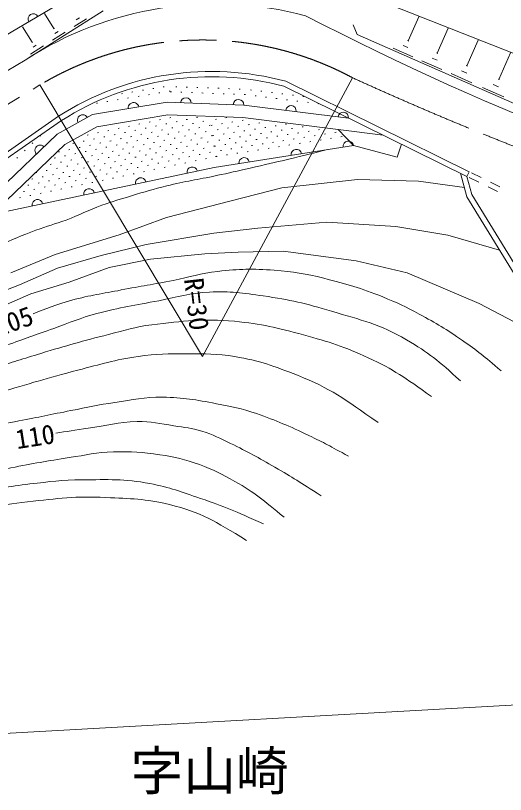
# Model space of a CAD drawing. Units: millimetres, scale not verified. Extents: x 40000 to 680000, y 20000 to 380000.
# Drawn here: x 173199 to 219633, y 244994 to 318835 of the extents above; entities that cross this region are included whole.
import ezdxf
from ezdxf.enums import TextEntityAlignment as Align

# ---------------------------------------------------------------- set-up
doc = ezdxf.new("R2010")
doc.units = ezdxf.units.MM
doc.header["$LTSCALE"] = 1000
doc.linetypes.add('CHAIN', pattern=[18.5, 12, -1.5, 3.5, -1.5])
for name, color, linetype, lineweight in [('M-BGD', 7, 'Continuous', 13), ('M-BMK', 2, 'CHAIN', 13), ('M-STR-HTXT', 7, 'Continuous', 13)]:
    doc.layers.add(name, color=color, linetype=linetype, lineweight=lineweight)
doc.styles.add('ＭＳ ゴシック', font='')
doc.styles.get('ＭＳ ゴシック').set_extended_font_data('MS Gothic')

msp = doc.modelspace()

# ---------------------------------------------------------------- linework, layer by layer
at = {"layer": 'M-BGD'}
for p, q in [((154651, 306515), (179610, 321311)), ((227204, 312571), (208723, 319845)), ((181488, 319289), (174097, 314617)), ((176841, 317602), (175944, 319021)), ((178739, 317788), (179917, 318533)), ((178957, 318421), (179252, 318607)), ((210408, 316449), (211410, 318724)), ((174771, 316319), (173848, 317779)), ((176803, 317578), (176879, 317626)), ((205593, 317027), (205212, 317952)), ((213166, 315274), (214202, 317626)), ((176695, 316496), (177902, 317259)), ((176919, 317145), (177221, 317335)), ((223939, 308947), (205593, 317027)), ((174733, 316294), (174810, 316343)), ((174851, 315850), (175160, 316045)), ((210465, 316423), (210350, 316474)), ((215980, 314075), (217051, 316506)), ((174622, 315186), (175859, 315968)), ((210843, 314933), (208996, 315747)), ((210395, 315793), (209933, 315996)), ((135491, 291496), (174097, 314617)), ((213153, 314598), (212677, 314807)), ((213226, 315247), (213107, 315300)), ((218996, 312789), (220102, 315300)), ((213615, 313712), (211711, 314551)), ((216042, 314048), (215919, 314102)), ((216443, 312467), (214482, 313330)), ((215966, 313379), (215476, 313595)), ((205141, 312939), (190924, 286521)), ((198813, 312604), (216189, 304036)), ((219059, 312761), (218933, 312816)), ((175510, 312258), (190924, 286521)), ((185315, 311764), (185217, 311748)), ((186302, 311927), (186203, 311910)), ((187289, 312089), (187190, 312073)), ((187863, 311677), (187765, 311661)), ((188485, 312083), (188385, 312086)), ((189484, 312047), (189384, 312051)), ((190484, 312012), (190384, 312015)), ((191483, 311976), (191383, 311980)), ((192483, 311941), (192383, 311944)), ((193482, 311905), (193382, 311909)), ((194481, 311870), (194381, 311873)), ((195565, 311777), (195466, 311790)), ((196557, 311653), (196458, 311666)), ((198635, 312134), (215968, 303588)), ((219472, 311133), (217453, 312022)), ((218981, 312072), (218477, 312294)), ((183342, 311439), (183243, 311423)), ((183917, 311027), (183818, 311011)), ((184329, 311602), (184230, 311585)), ((184903, 311190), (184805, 311173)), ((185890, 311352), (185791, 311336)), ((186877, 311514), (186778, 311498)), ((187968, 311601), (187868, 311604)), ((188967, 311565), (188867, 311569)), ((189966, 311530), (189866, 311533)), ((190966, 311494), (190866, 311498)), ((191965, 311459), (191865, 311462)), ((192964, 311423), (192865, 311427)), ((193964, 311388), (193864, 311391)), ((194963, 311352), (194863, 311356)), ((195007, 311343), (194908, 311356)), ((195999, 311219), (195900, 311231)), ((196992, 311095), (196892, 311107)), ((197550, 311529), (197451, 311541)), ((197984, 310971), (197885, 310983)), ((198542, 311405), (198443, 311417)), ((199534, 311281), (199435, 311293)), ((200527, 311157), (200427, 311169)), ((187566, 310614), (180506, 309452)), ((180956, 310540), (180858, 310524)), ((181943, 310702), (181844, 310686)), ((182930, 310865), (182831, 310848)), ((194841, 310356), (187566, 310614)), ((204756, 309116), (194841, 310356)), ((198976, 310847), (198877, 310859)), ((199968, 310723), (199869, 310735)), ((200961, 310599), (200861, 310611)), ((201953, 310475), (201854, 310487)), ((180506, 309452), (177149, 307601)), ((187643, 309411), (180905, 308302)), ((194745, 309159), (187643, 309411)), ((164928, 300733), (177283, 309298)), ((165207, 300319), (177560, 308882)), ((185955, 308764), (185857, 308744)), ((186933, 308971), (186835, 308950)), ((187912, 309177), (187814, 309156)), ((188504, 308791), (188406, 308770)), ((189482, 308997), (189385, 308976)), ((190461, 309203), (190363, 309182)), ((191053, 308817), (190955, 308796)), ((192239, 309012), (192140, 308997)), ((193226, 309169), (193127, 309153)), ((193798, 308753), (193700, 308738)), ((194786, 308910), (194687, 308894)), ((208042, 307496), (194745, 309159)), ((180905, 308302), (177865, 306626)), ((182040, 307940), (181943, 307919)), ((183019, 308146), (182921, 308125)), ((183998, 308352), (183900, 308331)), ((184590, 307966), (184492, 307945)), ((184976, 308558), (184878, 308538)), ((185568, 308172), (185471, 308151)), ((186547, 308378), (186449, 308358)), ((187139, 307992), (187041, 307971)), ((187525, 308584), (187428, 308564)), ((188118, 308198), (188020, 308178)), ((189096, 308404), (188998, 308384)), ((189689, 308018), (189591, 307998)), ((190075, 308610), (189977, 308590)), ((190667, 308224), (190569, 308204)), ((191646, 308430), (191548, 308410)), ((191823, 308440), (191724, 308425)), ((192395, 308025), (192296, 308009)), ((192811, 308597), (192712, 308581)), ((193383, 308181), (193284, 308166)), ((194371, 308338), (194272, 308322)), ((194943, 307922), (194844, 307907)), ((195358, 308495), (195259, 308479)), ((195930, 308079), (195832, 308063)), ((196346, 308651), (196247, 308636)), ((196918, 308236), (196819, 308220)), ((197906, 308392), (197807, 308377)), ((198478, 307977), (198379, 307961)), ((198893, 308549), (198795, 308533)), ((199465, 308133), (199367, 308118)), ((200453, 308290), (200354, 308274)), ((202013, 308031), (201914, 308016)), ((203793, 308027), (205240, 306518)), ((177149, 307601), (171211, 301926)), ((175559, 307465), (175487, 307396)), ((180083, 307528), (179986, 307507)), ((181062, 307734), (180964, 307713)), ((181654, 307347), (181556, 307327)), ((182633, 307554), (182535, 307533)), ((183611, 307760), (183513, 307739)), ((184204, 307374), (184106, 307353)), ((185182, 307580), (185084, 307559)), ((185775, 307194), (185677, 307173)), ((186161, 307786), (186063, 307765)), ((186753, 307400), (186655, 307379)), ((187732, 307606), (187634, 307585)), ((188324, 307220), (188226, 307199)), ((188710, 307812), (188612, 307791)), ((189302, 307426), (189205, 307405)), ((190281, 307632), (190183, 307611)), ((190873, 307246), (190775, 307225)), ((191259, 307838), (191162, 307817)), ((191852, 307452), (191754, 307431)), ((191980, 307453), (191881, 307437)), ((192967, 307609), (192869, 307594)), ((193539, 307194), (193441, 307178)), ((193955, 307766), (193856, 307750)), ((194527, 307350), (194428, 307335)), ((195515, 307507), (195416, 307491)), ((196502, 307664), (196404, 307648)), ((197075, 307248), (196976, 307232)), ((197490, 307820), (197391, 307805)), ((198062, 307405), (197963, 307389)), ((199050, 307561), (198951, 307546)), ((200038, 307718), (199939, 307702)), ((200610, 307302), (200511, 307287)), ((201025, 307875), (200926, 307859)), ((201597, 307459), (201499, 307443)), ((202585, 307616), (202486, 307600)), ((203157, 307200), (203058, 307185)), ((203573, 307772), (203474, 307757)), ((204145, 307357), (204046, 307341)), ((177865, 306626), (171550, 300589)), ((174836, 306774), (174764, 306705)), ((178719, 306729), (178621, 306708)), ((179697, 306935), (179599, 306915)), ((180290, 306549), (180192, 306528)), ((180676, 307141), (180578, 307121)), ((181268, 306755), (181170, 306735)), ((182247, 306961), (182149, 306941)), ((182839, 306575), (182741, 306554)), ((183225, 307167), (183127, 307147)), ((183817, 306781), (183720, 306761)), ((184796, 306987), (184698, 306967)), ((185388, 306601), (185290, 306581)), ((186367, 306807), (186269, 306787)), ((187345, 307014), (187248, 306993)), ((187938, 306627), (187840, 306607)), ((188916, 306833), (188818, 306813)), ((189509, 306447), (189411, 306427)), ((189895, 307040), (189797, 307019)), ((190487, 306653), (190389, 306633)), ((191466, 306860), (191368, 306839)), ((192058, 306473), (191960, 306453)), ((205240, 306518), (192019, 304421)), ((192136, 306465), (192038, 306449)), ((192552, 307037), (192453, 307021)), ((193124, 306622), (193025, 306606)), ((194112, 306778), (194013, 306763)), ((195099, 306935), (195001, 306919)), ((195671, 306519), (195573, 306504)), ((196087, 307091), (195988, 307076)), ((196659, 306676), (196560, 306660)), ((197647, 306833), (197548, 306817)), ((198634, 306989), (198536, 306974)), ((199207, 306574), (199108, 306558)), ((199622, 307146), (199523, 307130)), ((200194, 306730), (200095, 306715)), ((201182, 306887), (201083, 306871)), ((202170, 307044), (202071, 307028)), ((205240, 306518), (209368, 305406)), ((209368, 305406), (209789, 306635)), ((174113, 306083), (174041, 306014)), ((177354, 305931), (177256, 305910)), ((178333, 306137), (178235, 306116)), ((178925, 305751), (178827, 305730)), ((179311, 306343), (179213, 306322)), ((179903, 305957), (179806, 305936)), ((180882, 306163), (180784, 306142)), ((181474, 305777), (181376, 305756)), ((181860, 306369), (181763, 306348)), ((182453, 305983), (182355, 305962)), ((183431, 306189), (183333, 306168)), ((184024, 305803), (183926, 305782)), ((184410, 306395), (184312, 306374)), ((185002, 306009), (184904, 305988)), ((185981, 306215), (185883, 306194)), ((186573, 305829), (186475, 305808)), ((186959, 306421), (186861, 306401)), ((187552, 306035), (187454, 306014)), ((188530, 306241), (188432, 306221)), ((189122, 305855), (189025, 305834)), ((190101, 306061), (190003, 306040)), ((191079, 306267), (190982, 306247)), ((191672, 305881), (191574, 305860)), ((192708, 306049), (192610, 306034)), ((193696, 306206), (193597, 306190)), ((194268, 305791), (194169, 305775)), ((194684, 306363), (194585, 306347)), ((195256, 305947), (195157, 305931)), ((196244, 306104), (196145, 306088)), ((197231, 306260), (197132, 306245)), ((198219, 306417), (198120, 306401)), ((173391, 305392), (173318, 305323)), ((176968, 305338), (176870, 305318)), ((177946, 305544), (177849, 305524)), ((178539, 305158), (178441, 305138)), ((179517, 305364), (179419, 305344)), ((180110, 304978), (180012, 304958)), ((180496, 305570), (180398, 305550)), ((181088, 305184), (180990, 305164)), ((182067, 305390), (181969, 305370)), ((182659, 305004), (182561, 304984)), ((183045, 305597), (182947, 305576)), ((183637, 305210), (183540, 305190)), ((184616, 305417), (184518, 305396)), ((185208, 305030), (185110, 305010)), ((185594, 305623), (185497, 305602)), ((186187, 305237), (186089, 305216)), ((187165, 305443), (187067, 305422)), ((187758, 305056), (187660, 305036)), ((188144, 305649), (188046, 305628)), ((188736, 305263), (188638, 305242)), ((189715, 305469), (189617, 305448)), ((190307, 305083), (190209, 305062)), ((190693, 305675), (190595, 305654)), ((191286, 305289), (191188, 305268)), ((192264, 305495), (192166, 305474)), ((192293, 305477), (192194, 305462)), ((193281, 305634), (193182, 305618)), ((192019, 304421), (171286, 300053)), ((176582, 304746), (176484, 304725)), ((177174, 304360), (177076, 304339)), ((177560, 304952), (177462, 304931)), ((178153, 304566), (178055, 304545)), ((179131, 304772), (179033, 304751)), ((179723, 304386), (179626, 304365)), ((180702, 304592), (180604, 304571)), ((181680, 304798), (181583, 304777)), ((182273, 304412), (182175, 304391)), ((183251, 304618), (183153, 304597)), ((183844, 304232), (183746, 304211)), ((184230, 304824), (184132, 304804)), ((184822, 304438), (184724, 304417)), ((185801, 304644), (185703, 304624)), ((186393, 304258), (186295, 304237)), ((186779, 304850), (186681, 304830)), ((187371, 304464), (187274, 304444)), ((188350, 304670), (188252, 304650)), ((189329, 304876), (189231, 304856)), ((175217, 303947), (175119, 303927)), ((175809, 303561), (175711, 303541)), ((176195, 304154), (176098, 304133)), ((176788, 303767), (176690, 303747)), ((177766, 303973), (177668, 303953)), ((178359, 303587), (178261, 303567)), ((178745, 304180), (178647, 304159)), ((179337, 303793), (179239, 303773)), ((180316, 304000), (180218, 303979)), ((180908, 303613), (180810, 303593)), ((181294, 304206), (181196, 304185)), ((181887, 303820), (181789, 303799)), ((182865, 304026), (182767, 304005)), ((183457, 303640), (183360, 303619)), ((184436, 303846), (184338, 303825)), ((185414, 304052), (185317, 304031)), ((215367, 303884), (215984, 301660)), ((216189, 304036), (215968, 303588)), ((215968, 303588), (216447, 301861)), ((217324, 303477), (216427, 303919)), ((174445, 302763), (174347, 302742)), ((174831, 303355), (174733, 303334)), ((175423, 302969), (175325, 302948)), ((176402, 303175), (176304, 303154)), ((176994, 302789), (176896, 302768)), ((177380, 303381), (177282, 303361)), ((177972, 302995), (177875, 302974)), ((178951, 303201), (178853, 303181)), ((179543, 302815), (179445, 302794)), ((179930, 303407), (179832, 303387)), ((180522, 303021), (180424, 303000)), ((181500, 303227), (181403, 303207)), ((182479, 303433), (182381, 303413)), ((198428, 302508), (205605, 303289)), ((205605, 303289), (211378, 303133)), ((211378, 303133), (215743, 302529)), ((217103, 303028), (216206, 303471)), ((219118, 302593), (218221, 303035)), ((174058, 302170), (173961, 302150)), ((175037, 302377), (174939, 302356)), ((176015, 302583), (175918, 302562)), ((176608, 302196), (176510, 302176)), ((177586, 302403), (177488, 302382)), ((178565, 302609), (178467, 302588)), ((193631, 301260), (198428, 302508)), ((218897, 302144), (218000, 302586)), ((173672, 301578), (173574, 301557)), ((174651, 301784), (174553, 301764)), ((175629, 301990), (175531, 301970)), ((215984, 301660), (222240, 291427)), ((216447, 301861), (222702, 291630)), ((187507, 299700), (193631, 301260)), ((183021, 298062), (187507, 299700)), ((196174, 298679), (202701, 299236)), ((202701, 299236), (209229, 298834)), ((191998, 298215), (196174, 298679)), ((209229, 298834), (214178, 298030)), ((176936, 296190), (183021, 298062)), ((185563, 297132), (191998, 298215)), ((214178, 298030), (219082, 296592)), ((181325, 296081), (185563, 297132)), ((172763, 294434), (176936, 296190)), ((186003, 295727), (191144, 296245)), ((191144, 296245), (194298, 296418)), ((194298, 296418), (198575, 296505)), ((198575, 296505), (205488, 295597)), ((177180, 294874), (181325, 296081)), ((182072, 294949), (186003, 295727)), ((205488, 295597), (210326, 294431)), ((173560, 293296), (177180, 294874)), ((178270, 293567), (182072, 294949)), ((210326, 294431), (217152, 291536)), ((166693, 290636), (173560, 293296)), ((174641, 292444), (178270, 293567)), ((170666, 290716), (174641, 292444)), ((217152, 291536), (221127, 289463))]:
    msp.add_line(p, q, dxfattribs=at)
for centre, radius, start, end in [((192143, 286716), 33229, 75.08793, 122.89468), ((174879, 318506), 500, 30.65902, 210.65902), ((328801, 566204), 278581, 242.62222, 254.97995), ((191778, 286653), 26887, 74.83354, 122.62491), ((191778, 286653), 26387, 74.93834, 122.60504), ((189337, 310552), 500, 357.96668, 177.96668), ((194334, 310374), 500, 357.96668, 177.96668), ((184381, 310090), 500, 9.34898, 189.34898), ((199299, 309799), 500, 352.87269, 172.87269), ((179566, 308934), 500, 28.86716, 208.86716), ((204260, 309178), 500, 352.87269, 172.87269), ((175530, 306054), 500, 43.70778, 223.70778), ((204746, 306440), 500, 9.01151, 189.01151), ((199808, 305657), 500, 9.01151, 189.01151), ((194869, 304873), 500, 9.01151, 189.01151), ((189950, 303985), 500, 11.89677, 191.89677), ((185058, 302955), 500, 11.89677, 191.89677), ((180165, 301924), 500, 11.89677, 191.89677), ((175273, 300893), 500, 11.89677, 191.89677)]:
    msp.add_arc(centre, radius, start, end, dxfattribs=at)
for points, knots in [([(169118, 295646), (170264, 296302), (170597, 296479), (171572, 296961), (172929, 297631), (173718, 297950), (175134, 298483), (176234, 298897), (176880, 299046), (177983, 299454), (179329, 299952), (180033, 300360), (181383, 300846), (182470, 301238), (183093, 301419), (184200, 301753), (185495, 302144), (186219, 302374), (187534, 302692), (189355, 303132), (190397, 303274), (192229, 303663), (193484, 303929), (194184, 304092), (195435, 304375), (198312, 305026), (199221, 305260), (202780, 306128)], [0, 0, 0, 0, 1, 1, 1, 2, 2, 2, 3, 3, 3, 4, 4, 4, 5, 5, 5, 6, 6, 6, 7, 7, 7, 8, 8, 8, 9, 9, 9, 9]), ([(219222, 285167), (217548, 286581), (217047, 287001), (215553, 288040), (214018, 289107), (213107, 289636), (211467, 290533), (210156, 291250), (209391, 291603), (208005, 292160), (205886, 293012), (204646, 293371), (202431, 293926), (200623, 294379), (199579, 294534), (197722, 294688), (195633, 294861), (194441, 294799), (192356, 294584), (190680, 294411), (189785, 294038), (188132, 293718), (186215, 293348), (185132, 293190), (183215, 292818), (181380, 292462), (180329, 292349), (178530, 291843), (177046, 291425), (176035, 291022), (174877, 290566)], [0, 0, 0, 0, 1, 1, 1, 2, 2, 2, 3, 3, 3, 4, 4, 4, 5, 5, 5, 6, 6, 6, 7, 7, 7, 8, 8, 8, 9, 9, 9, 10, 10, 10, 10]), ([(125768, 250287), (126977, 252126), (127331, 252640), (128210, 254221), (128905, 255471), (129233, 256204), (129884, 257477), (130416, 258519), (130660, 259131), (131240, 260146), (131635, 260835), (131901, 261193), (132326, 261864), (132997, 262925), (133377, 263515), (134044, 264578), (134808, 265794), (135204, 266496), (135989, 267698), (136691, 268773), (137063, 269392), (137843, 270412), (138567, 271357), (138999, 271870), (139833, 272718), (140658, 273557), (141157, 273998), (142095, 274708), (142958, 275362), (143458, 275714), (144401, 276246), (145736, 277000), (146565, 277268), (147974, 277874), (149983, 278739), (151143, 279142), (153175, 279954), (155206, 280767), (156347, 281215), (158376, 282035), (160286, 282806), (161352, 283246), (163260, 284025), (164903, 284695), (165812, 285099), (167466, 285743), (169346, 286476), (170410, 286857), (172305, 287552), (174067, 288199), (175056, 288557), (176827, 289180), (178414, 289738), (179273, 290147), (180898, 290582), (183163, 291189), (184471, 291373), (186777, 291803), (188644, 292151), (189674, 292522), (191571, 292617), (193569, 292718), (194700, 292536), (196681, 292256), (199244, 291892), (200668, 291550), (203148, 290808), (205993, 289957), (207684, 289590), (210249, 288095), (212416, 286832), (213237, 286147), (215359, 284205)], [0, 0, 0, 0, 1, 1, 1, 2, 2, 2, 3, 3, 3, 4, 4, 4, 5, 5, 5, 6, 6, 6, 7, 7, 7, 8, 8, 8, 9, 9, 9, 10, 10, 10, 11, 11, 11, 12, 12, 12, 13, 13, 13, 14, 14, 14, 15, 15, 15, 16, 16, 16, 17, 17, 17, 18, 18, 18, 19, 19, 19, 20, 20, 20, 21, 21, 21, 22, 22, 22, 23, 23, 23, 24, 24, 24, 24]), ([(127872, 250762), (129008, 252361), (129334, 252831), (130166, 254224), (131082, 255757), (131427, 256709), (132294, 258270), (133109, 259739), (133593, 260546), (134463, 261983), (135289, 263348), (135746, 264118), (136632, 265446), (137625, 266935), (138134, 267809), (139260, 269200), (140051, 270177), (140508, 270722), (141429, 271578), (142490, 272563), (143111, 273100), (144308, 273914), (145498, 274723), (146197, 275136), (147478, 275791), (149284, 276714), (150361, 277099), (152234, 277877), (153983, 278603), (154978, 278975), (156739, 279671), (158774, 280475), (159921, 280907), (161954, 281715), (164060, 282552), (165227, 283052), (167335, 283884), (168847, 284481), (169684, 284842), (171215, 285386), (172909, 285988), (173872, 286289), (175595, 286804), (178091, 287551), (179488, 287980), (182019, 288598), (183609, 288986), (184482, 289327), (186108, 289516), (189153, 289869), (190898, 290139), (193950, 289850), (196546, 289604), (197983, 289241), (200500, 288556), (202951, 287890), (204330, 287463), (206632, 286387), (209123, 285223), (210007, 284575), (212639, 282716)], [0, 0, 0, 0, 1, 1, 1, 2, 2, 2, 3, 3, 3, 4, 4, 4, 5, 5, 5, 6, 6, 6, 7, 7, 7, 8, 8, 8, 9, 9, 9, 10, 10, 10, 11, 11, 11, 12, 12, 12, 13, 13, 13, 14, 14, 14, 15, 15, 15, 16, 16, 16, 17, 17, 17, 18, 18, 18, 19, 19, 19, 20, 20, 20, 20]), ([(129441, 250776), (130896, 252543), (131342, 253074), (132390, 254668), (133382, 256178), (133787, 257115), (134690, 258679), (135676, 260386), (136162, 261384), (137226, 263043), (138154, 264491), (138748, 265253), (139762, 266641), (140683, 267902), (141183, 268624), (142180, 269826), (143159, 271005), (143656, 271735), (144834, 272716), (145871, 273578), (146531, 273975), (147724, 274603), (149269, 275416), (150234, 275661), (151853, 276313), (153638, 277033), (154648, 277413), (156453, 278083), (159896, 279361), (161799, 280159), (165300, 281268), (167746, 282043), (169143, 282390), (171610, 283096), (174534, 283932), (176154, 284466), (179101, 285219), (181321, 285786), (182555, 286181), (184821, 286517), (186610, 286782), (187635, 286780), (189443, 286775), (191216, 286770), (192224, 286795), (193973, 286506), (196362, 286112), (197661, 285621), (199912, 284728), (203128, 283453), (204251, 282547), (207562, 280265)], [0, 0, 0, 0, 1, 1, 1, 2, 2, 2, 3, 3, 3, 4, 4, 4, 5, 5, 5, 6, 6, 6, 7, 7, 7, 8, 8, 8, 9, 9, 9, 10, 10, 10, 11, 11, 11, 12, 12, 12, 13, 13, 13, 14, 14, 14, 15, 15, 15, 16, 16, 16, 17, 17, 17, 17]), ([(132073, 250877), (133061, 252144), (133349, 252527), (134071, 253650), (134889, 254922), (135250, 255694), (135947, 257035), (136608, 258306), (136886, 259064), (137538, 260339), (138271, 261773), (138658, 262593), (139496, 263969), (140288, 265271), (140719, 266022), (141698, 267191), (142552, 268210), (143153, 268671), (144145, 269556), (145083, 270393), (145595, 270888), (146633, 271596), (147723, 272338), (148412, 272636), (149610, 273186), (151379, 273999), (152433, 274310), (154260, 274981), (156109, 275660), (157168, 275976), (159032, 276612), (161182, 277346), (162365, 277826), (164538, 278488), (165836, 278884), (166556, 279139), (167882, 279426), (170063, 279899), (171317, 279999), (173511, 280405), (175443, 280763), (176516, 281013), (178446, 281384), (180069, 281696), (180970, 281920), (182606, 282159), (184366, 282417), (185355, 282671), (187133, 282649), (189139, 282623), (190261, 282414), (192231, 282037), (193730, 281750), (194581, 281595), (196024, 281099), (198016, 280413), (199100, 279929), (201000, 279019), (202491, 278305), (202997, 278039), (204752, 277061)], [0, 0, 0, 0, 1, 1, 1, 2, 2, 2, 3, 3, 3, 4, 4, 4, 5, 5, 5, 6, 6, 6, 7, 7, 7, 8, 8, 8, 9, 9, 9, 10, 10, 10, 11, 11, 11, 12, 12, 12, 13, 13, 13, 14, 14, 14, 15, 15, 15, 16, 16, 16, 17, 17, 17, 18, 18, 18, 19, 19, 19, 20, 20, 20, 20]), ([(202153, 273307), (200088, 274640), (199523, 275009), (197783, 276009), (196164, 276940), (195257, 277468), (193572, 278274), (192537, 278769), (191969, 279096), (190870, 279426), (189855, 279731), (189255, 279784), (188208, 279943), (186849, 280148), (186086, 280372), (184712, 280340), (182885, 280296), (181885, 279974), (180076, 279716), (178864, 279543), (177982, 279401), (177024, 279245)], [0, 0, 0, 0, 1, 1, 1, 2, 2, 2, 3, 3, 3, 4, 4, 4, 5, 5, 5, 6, 6, 6, 7, 7, 7, 7]), ([(138681, 250738), (139319, 252498), (139508, 252996), (140125, 254407), (140841, 256044), (141314, 256929), (142155, 258505), (142926, 259951), (143333, 260784), (144262, 262135), (144834, 262966), (145174, 263425), (145862, 264164), (146854, 265229), (147430, 265816), (148555, 266740), (149550, 267556), (150131, 267990), (151209, 268691), (152537, 269555), (153280, 270064), (154722, 270721), (156157, 271374), (157013, 271622), (158507, 272126), (160454, 272781), (161565, 273090), (163542, 273648), (165620, 274234), (166792, 274537), (168889, 275053), (170393, 275422), (171233, 275648), (172752, 275950), (174908, 276379), (176121, 276598), (178294, 276926), (179921, 277171), (180826, 277437), (182470, 277472), (184196, 277509), (185175, 277463), (186880, 277199), (188371, 276968), (189211, 276784), (190627, 276262), (191990, 275760), (192713, 275367), (193983, 274662), (195959, 273566), (196601, 272956), (198667, 271267)], [0, 0, 0, 0, 1, 1, 1, 2, 2, 2, 3, 3, 3, 4, 4, 4, 5, 5, 5, 6, 6, 6, 7, 7, 7, 8, 8, 8, 9, 9, 9, 10, 10, 10, 11, 11, 11, 12, 12, 12, 13, 13, 13, 14, 14, 14, 15, 15, 15, 16, 16, 16, 17, 17, 17, 17]), ([(141515, 252035), (142453, 254593), (142724, 255420), (143819, 257435), (144709, 259074), (145270, 259965), (146375, 261467), (147518, 263022), (148137, 263924), (149471, 265319), (150165, 266046), (150557, 266467), (151379, 267047), (152423, 267785), (153085, 268084), (154223, 268667), (155590, 269368), (156388, 269702), (157823, 270251), (159579, 270923), (160592, 271225), (162395, 271763), (163735, 272163), (164495, 272354), (165851, 272699), (167196, 273042), (167946, 273249), (169306, 273527), (171347, 273944), (172494, 274186), (174562, 274427), (176482, 274651), (177562, 274813), (179494, 274823), (182015, 274836), (183462, 274937), (185938, 274463), (187852, 274097), (188879, 273680), (190726, 273059), (193112, 272257), (193914, 271876), (196702, 270647)], [0, 0, 0, 0, 1, 1, 1, 2, 2, 2, 3, 3, 3, 4, 4, 4, 5, 5, 5, 6, 6, 6, 7, 7, 7, 8, 8, 8, 9, 9, 9, 10, 10, 10, 11, 11, 11, 12, 12, 12, 13, 13, 13, 14, 14, 14, 14]), ([(144460, 253107), (145578, 255239), (145862, 255781), (146778, 257486), (147635, 259081), (148036, 260020), (148993, 261556), (149664, 262632), (149982, 263308), (150900, 264183), (151654, 264904), (152212, 265154), (153115, 265677), (154618, 266549), (155544, 266882), (157133, 267584), (160021, 268859), (161610, 269669), (164603, 270675), (165829, 271086), (166541, 271241), (167797, 271550), (168836, 271806), (169425, 271919), (170476, 272117), (171978, 272400), (172820, 272569), (174340, 272735), (177224, 273051), (178859, 273288), (181758, 273147), (184124, 273032), (185483, 273033), (187785, 272478), (190848, 271739), (192030, 270908), (195101, 269078)], [0, 0, 0, 0, 1, 1, 1, 2, 2, 2, 3, 3, 3, 4, 4, 4, 5, 5, 5, 6, 6, 6, 7, 7, 7, 8, 8, 8, 9, 9, 9, 10, 10, 10, 11, 11, 11, 12, 12, 12, 12])]:
    msp.add_open_spline(points, degree=3, knots=knots, dxfattribs=at)
at = {"layer": 'M-BMK'}
msp.add_line((163285, 304936), (175510, 312258), dxfattribs=at)
for centre, radius, start, end in [((190924, 286521), 30000, 61.71326, 120.91803), ((338299, 605089), 321066, 245.49719, 249.78004)]:
    msp.add_arc(centre, radius, start, end, dxfattribs=at)
at = {"layer": 'M-STR-HTXT'}
msp.add_line((371131, 261897), (134150, 248635), dxfattribs=at)

# ---------------------------------------------------------------- texts
at = {"layer": 'M-BGD', "style": 'ＭＳ ゴシック'}
msp.add_text('R=30\u3000', height=1833, rotation=276.466, dxfattribs=at).set_placement((190924, 286521), align=Align.MIDDLE_RIGHT)
for s, rotation, p in [('105', 19.786, (173002, 289854)), ('110', 8.92, (175045, 278927))]:
    msp.add_text(s, height=1833, rotation=rotation, dxfattribs=at).set_placement(p, align=Align.MIDDLE_CENTER)
msp.add_text('字山崎', height=3666, dxfattribs=at).set_placement((191589, 247227), align=Align.MIDDLE_CENTER)

doc.saveas('drawing.dxf')
